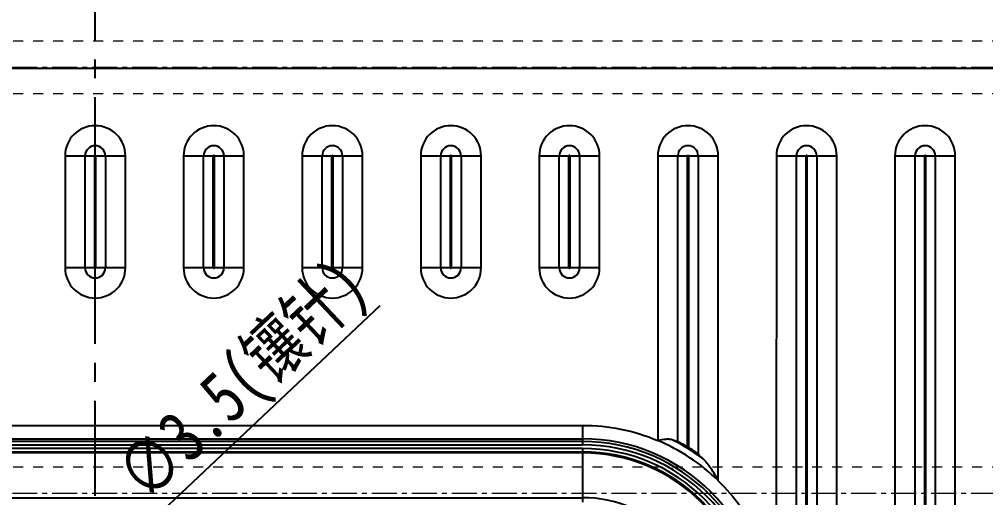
# Model space of a CAD drawing. Header units: millimetres. Extents: x -941 to 1421, y -11614 to -3210.
# Drawn here: x 152.6 to 300.1, y -6560.3 to -6487.3 of the extents above; entities that cross this region are included whole.
import ezdxf

# ---------------------------------------------------------------- set-up
doc = ezdxf.new("R2010")
doc.units = ezdxf.units.MM
doc.header["$LTSCALE"] = 16.335
doc.header["$PDMODE"] = 3
doc.header["$PDSIZE"] = 0.3125
doc.linetypes.add('CENTER', pattern=[0.6, 0.375, -0.075, 0.075, -0.075])
doc.linetypes.add('HIDDEN', pattern=[0.2, 0.1, -0.1])
doc.layers.get('0').update_dxf_attribs({"linetype": 'CONTINUOUS'})
doc.layers.get('Defpoints').update_dxf_attribs({"linetype": 'CONTINUOUS'})
doc.layers.add('cool', color=153, linetype='HIDDEN', lineweight=9)
doc.styles.get("Standard").update_dxf_attribs({"font": 'txt', "width": 0.8})
doc.dimstyles.new('ISO-25', dxfattribs={"dimtxt": 8, "dimasz": 6, "dimexe": 0, "dimexo": 0, "dimgap": 0, "dimtad": 1, "dimdsep": 46, "dimtxsty": 'Standard', "dimcen": 0, "dimclrd": 4, "dimclre": 4, "dimclrt": 6, "dimazin": 0, "dimtfac": 1, "dimtofl": 0, "dimtmove": 0, "dimatfit": 3, "dimfxl": 0, "dimarcsym": 0})

# ---------------------------------------------------------------- blocks, each defined once
blk = doc.blocks.new('*D618')
at = {"color": 4, "lineweight": -2}
blk.add_line((207.61, -6530.98), (169.82, -6566.61), dxfattribs=at)
at = {"color": 4}
blk.add_solid([(169.13, -6565.88), (170.51, -6567.33), (165.45, -6570.72)], dxfattribs=at)
at = {"layer": 'Defpoints', "color": 0}
for p in [(165.45, -6570.72), (162.91, -6573.12)]:
    blk.add_point(p, dxfattribs=at)
at = {"color": 6, "insert": (187.27, -6542.89), "char_height": 8, "attachment_point": 5, "rotation": 43.31}
blk.add_mtext('∅3.5(镶针)', dxfattribs=at)
blk = doc.blocks.new('147')
at = {"layer": 'cool', "ltscale": 0.932966}
for p, q in [((229.57, -3849.57), (-211.77, -3849.57)), ((229.57, -3857.57), (-211.77, -3857.57))]:
    blk.add_line(p, q, dxfattribs=at)
at = {"layer": 'cool', "color": 1, "linetype": 'CENTER', "ltscale": 0.621977}
blk.add_line((243.9, -3853.57), (-226.1, -3853.57), dxfattribs=at)
blk = doc.blocks.new('*D640')
at = {"color": 4, "lineweight": -2}
blk.add_line((369.34, -6559.62), (416.4, -6559.62), dxfattribs=at)
at = {"layer": 'Defpoints', "color": 0}
for p in [(369.34, -6559.62), (408.4, -6559.62), (164.18, -6601.62)]:
    blk.add_point(p, dxfattribs=at)
at = {"color": 6, "insert": (412.4, -6556.62), "char_height": 6, "attachment_point": 5}
blk.add_mtext('42', dxfattribs=at)
blk = doc.blocks.new('*D641')
at = {"color": 4, "lineweight": -2}
blk.add_line((376.63, -6494.62), (418.8, -6494.62), dxfattribs=at)
at = {"layer": 'Defpoints', "color": 0}
for p in [(376.63, -6494.62), (408.4, -6494.62), (164.18, -6601.62)]:
    blk.add_point(p, dxfattribs=at)
at = {"color": 6, "insert": (413.6, -6491.62), "char_height": 6, "attachment_point": 5}
blk.add_mtext('107', dxfattribs=at)
blk = doc.blocks.new('*D642')
at = {"color": 4, "lineweight": -2}
blk.add_line((377.98, -6441.62), (418.8, -6441.62), dxfattribs=at)
at = {"layer": 'Defpoints', "color": 0}
for p in [(377.98, -6441.62), (408.4, -6441.62), (164.18, -6601.62)]:
    blk.add_point(p, dxfattribs=at)
at = {"color": 6, "insert": (413.6, -6438.62), "char_height": 6, "attachment_point": 5}
blk.add_mtext('160', dxfattribs=at)
blk = doc.blocks.new('*D651')
at = {"color": 4, "lineweight": -2}
blk.add_line((164.18, -6424.67), (164.18, -6403.81), dxfattribs=at)
at = {"layer": 'Defpoints', "color": 0}
for p in [(164.18, -6406.21), (164.18, -6424.67), (164.18, -6601.62)]:
    blk.add_point(p, dxfattribs=at)
at = {"color": 6, "insert": (161.18, -6405.01), "char_height": 6, "attachment_point": 5, "rotation": 90}
blk.add_mtext('0', dxfattribs=at)
blk = doc.blocks.new('*D652')
at = {"color": 4, "lineweight": -2}
blk.add_line((369.18, -6437.81), (369.18, -6394.21), dxfattribs=at)
at = {"layer": 'Defpoints', "color": 0}
for p in [(369.18, -6406.21), (369.18, -6437.81), (164.18, -6601.62)]:
    blk.add_point(p, dxfattribs=at)
at = {"color": 6, "insert": (366.18, -6400.21), "char_height": 6, "attachment_point": 5, "rotation": 90}
blk.add_mtext('205', dxfattribs=at)
blk = doc.blocks.new('*D654')
at = {"color": 4, "lineweight": -2}
blk.add_line((-40.98, -6559.62), (-88.04, -6559.62), dxfattribs=at)
at = {"layer": 'Defpoints', "color": 0}
for p in [(-80.04, -6559.62), (-40.98, -6559.62), (164.18, -6601.62)]:
    blk.add_point(p, dxfattribs=at)
at = {"color": 6, "insert": (-84.04, -6556.62), "char_height": 6, "attachment_point": 5}
blk.add_mtext('42', dxfattribs=at)
blk = doc.blocks.new('*D655')
at = {"color": 4, "lineweight": -2}
blk.add_line((-48.27, -6494.62), (-90.44, -6494.62), dxfattribs=at)
at = {"layer": 'Defpoints', "color": 0}
for p in [(-80.04, -6494.62), (-48.27, -6494.62), (164.18, -6601.62)]:
    blk.add_point(p, dxfattribs=at)
at = {"color": 6, "insert": (-85.24, -6491.62), "char_height": 6, "attachment_point": 5}
blk.add_mtext('107', dxfattribs=at)
blk = doc.blocks.new('*D656')
at = {"color": 4, "lineweight": -2}
blk.add_line((-49.62, -6441.62), (-90.44, -6441.62), dxfattribs=at)
at = {"layer": 'Defpoints', "color": 0}
for p in [(-80.04, -6441.62), (-49.62, -6441.62), (164.18, -6601.62)]:
    blk.add_point(p, dxfattribs=at)
at = {"color": 6, "insert": (-85.24, -6438.62), "char_height": 6, "attachment_point": 5}
blk.add_mtext('160', dxfattribs=at)
blk = doc.blocks.new('*D661')
at = {"color": 4, "lineweight": -2}
blk.add_line((-40.82, -6437.81), (-40.82, -6394.21), dxfattribs=at)
at = {"layer": 'Defpoints', "color": 0}
for p in [(-40.82, -6406.21), (-40.82, -6437.81), (164.18, -6601.62)]:
    blk.add_point(p, dxfattribs=at)
at = {"color": 6, "insert": (-43.82, -6400.21), "char_height": 6, "attachment_point": 5, "rotation": 90}
blk.add_mtext('205', dxfattribs=at)

msp = doc.modelspace()

# ---------------------------------------------------------------- linework, layer by layer
at = {"color": 1, "linetype": 'CENTER', "ltscale": 2.363517}
msp.add_line((164.18, -6791.624), (164.18, -6411.623), dxfattribs=at)
at = {"color": 7, "linetype": 'Continuous'}
for p, q in [((-1.008, -6494.708), (329.368, -6494.708)), ((159.574, -6508.106), (159.574, -6525.191)), ((159.574, -6508.106), (164.113, -6508.106)), ((162.631, -6525.191), (162.631, -6508.106)), ((164.113, -6525.191), (164.113, -6508.106)), ((164.247, -6508.106), (164.247, -6525.191)), ((164.247, -6508.106), (168.786, -6508.106)), ((165.729, -6508.106), (165.729, -6525.191)), ((168.786, -6525.191), (168.786, -6508.106)), ((177.664, -6508.106), (177.664, -6525.191)), ((177.664, -6508.106), (182.203, -6508.106)), ((180.721, -6525.191), (180.721, -6508.106)), ((182.203, -6525.191), (182.203, -6508.106)), ((182.337, -6508.106), (182.337, -6525.191)), ((182.337, -6508.106), (186.876, -6508.106)), ((183.819, -6508.106), (183.819, -6525.191)), ((186.876, -6525.191), (186.876, -6508.106)), ((195.754, -6508.106), (195.754, -6525.191)), ((195.754, -6508.106), (200.293, -6508.106)), ((198.811, -6525.191), (198.811, -6508.106)), ((200.293, -6525.191), (200.293, -6508.106)), ((200.427, -6508.106), (200.427, -6525.191)), ((200.427, -6508.106), (204.966, -6508.106)), ((201.909, -6508.106), (201.909, -6525.191)), ((204.966, -6525.191), (204.966, -6508.106)), ((213.844, -6508.106), (213.844, -6525.191)), ((213.844, -6508.106), (218.383, -6508.106)), ((216.901, -6525.191), (216.901, -6508.106)), ((218.383, -6525.191), (218.383, -6508.106)), ((218.517, -6508.106), (218.517, -6525.191)), ((218.517, -6508.106), (223.056, -6508.106)), ((219.999, -6508.106), (219.999, -6525.191)), ((223.056, -6525.191), (223.056, -6508.106)), ((231.934, -6508.106), (231.934, -6525.191)), ((231.934, -6508.106), (236.473, -6508.106)), ((234.991, -6525.191), (234.991, -6508.106)), ((236.473, -6525.191), (236.473, -6508.106)), ((236.607, -6508.106), (236.607, -6525.191)), ((236.607, -6508.106), (241.146, -6508.106)), ((238.089, -6508.106), (238.089, -6525.191)), ((241.146, -6525.191), (241.146, -6508.106)), ((250.024, -6508.106), (250.024, -6551.585)), ((250.024, -6508.106), (254.563, -6508.106)), ((253.081, -6551.767), (253.081, -6508.106)), ((254.563, -6552.512), (254.563, -6508.106)), ((254.697, -6508.106), (254.697, -6552.594)), ((254.697, -6508.106), (259.236, -6508.106)), ((256.179, -6508.106), (256.179, -6553.666)), ((259.236, -6557.681), (259.236, -6508.106)), ((268.114, -6508.106), (268.093, -6575.864)), ((268.114, -6508.106), (272.653, -6508.106)), ((271.171, -6653.831), (271.171, -6508.106)), ((272.653, -6653.831), (272.653, -6508.106)), ((272.787, -6508.106), (272.787, -6653.831)), ((272.787, -6508.106), (277.326, -6508.106)), ((274.269, -6508.106), (274.269, -6653.831)), ((277.326, -6653.831), (277.326, -6508.106)), ((286.205, -6508.106), (286.207, -6653.917)), ((286.206, -6508.106), (290.743, -6508.106)), ((289.261, -6508.106), (289.261, -6649.515)), ((290.743, -6649.443), (290.743, -6508.106)), ((290.877, -6508.106), (290.877, -6649.443)), ((290.877, -6508.106), (295.414, -6508.106)), ((292.359, -6508.106), (292.359, -6649.515)), ((295.414, -6653.917), (295.414, -6508.094)), ((164.113, -6525.191), (159.574, -6525.191)), ((168.786, -6525.191), (164.247, -6525.191)), ((182.203, -6525.191), (177.664, -6525.191)), ((186.876, -6525.191), (182.337, -6525.191)), ((200.293, -6525.191), (195.754, -6525.191)), ((204.966, -6525.191), (200.427, -6525.191)), ((218.383, -6525.191), (213.844, -6525.191)), ((223.056, -6525.191), (218.517, -6525.191)), ((236.473, -6525.191), (231.934, -6525.191)), ((241.146, -6525.191), (236.607, -6525.191)), ((238.55, -6549.279), (89.81, -6549.279)), ((238.55, -6549.279), (238.55, -6552.198)), ((89.81, -6551.284), (238.55, -6551.284)), ((238.55, -6551.697), (89.81, -6551.697)), ((89.81, -6552.198), (238.55, -6552.198)), ((238.55, -6552.76), (89.81, -6552.76)), ((89.81, -6553.262), (238.55, -6553.262)), ((238.55, -6553.436), (89.81, -6553.436)), ((238.55, -6552.76), (238.55, -6560.936)), ((89.81, -6560.261), (238.55, -6560.261))]:
    msp.add_line(p, q, dxfattribs=at)
for centre, radius, start, end in [((164.18, -6508.106), 4.606, 0, 180), ((182.27, -6508.106), 4.606, 0, 180), ((200.36, -6508.106), 4.606, 0, 180), ((218.45, -6508.106), 4.606, 0, 180), ((236.54, -6508.106), 4.606, 0, 180), ((254.63, -6508.106), 4.606, 0, 180), ((272.72, -6508.106), 4.606, 0, 180), ((290.81, -6508.106), 4.606, 0.15217, 180), ((164.18, -6508.106), 1.549, 0.00138, 179.99862), ((182.27, -6508.106), 1.549, 0.00138, 179.99862), ((200.36, -6508.106), 1.549, 0.00138, 179.99862), ((218.45, -6508.106), 1.549, 0.00138, 179.99862), ((236.54, -6508.106), 1.549, 0.00138, 179.99862), ((254.63, -6508.106), 1.549, 0.00138, 179.99862), ((272.72, -6508.106), 1.549, 0.00138, 179.99862), ((290.81, -6508.106), 1.549, 0.00138, 179.99862), ((164.18, -6508.106), 0.0669, 0, 180), ((182.27, -6508.106), 0.0669, 0, 180), ((200.36, -6508.106), 0.0669, 0, 180), ((218.45, -6508.106), 0.0669, 0, 180), ((236.54, -6508.106), 0.0669, 0, 180), ((254.63, -6508.106), 0.0669, 0, 180), ((272.72, -6508.106), 0.0669, 0, 180), ((290.81, -6508.106), 0.0669, 360, 180), ((164.18, -6525.191), 4.606, 180, 360), ((164.18, -6525.191), 1.549, 180.00138, 359.99862), ((164.18, -6525.191), 0.0669, 180, 360), ((182.27, -6525.191), 4.606, 180, 360), ((182.27, -6525.191), 1.549, 180.00138, 359.99862), ((182.27, -6525.191), 0.0669, 180, 0), ((200.36, -6525.191), 4.606, 180, 360), ((200.36, -6525.191), 1.549, 180.00138, 359.99862), ((200.36, -6525.191), 0.0669, 180, 0), ((218.45, -6525.191), 4.606, 180, 360), ((218.45, -6525.191), 1.549, 180.00138, 359.99862), ((218.45, -6525.191), 0.0669, 180, 0), ((236.54, -6525.191), 4.606, 180, 360), ((236.54, -6525.191), 1.549, 180.00138, 359.99862), ((236.54, -6525.191), 0.0669, 180, 0), ((238.546, -6578.995), 29.716, 67.27926, 89.99256), ((238.55, -6578.958), 27.674, 0, 90), ((238.55, -6578.958), 27.261, 0, 90), ((238.55, -6578.958), 26.76, 0, 90), ((238.55, -6578.958), 29.714, 45.79982, 67.35017), ((238.55, -6578.958), 30.733, 53.23111, 63.39408), ((238.55, -6578.958), 30.916, 58.51471, 58.80522), ((238.55, -6578.958), 26.198, 0, 90), ((238.55, -6578.958), 25.696, 0, 90), ((238.55, -6578.958), 25.522, 0, 90), ((238.55, -6578.958), 18.698, 0, 90)]:
    msp.add_arc(centre, radius, start, end, dxfattribs=at)
for points, knots in [([(252.314, -6551.48), (252.158, -6551.416), (251.802, -6551.347), (251.03, -6551.356), (250.432, -6551.457), (250.024, -6551.53)], [0, 0, 0, 0, 0.2179623, 0.4622693, 1, 1, 1, 1]), ([(253.081, -6551.767), (253.031, -6551.752), (252.771, -6551.666), (252.518, -6551.563), (252.314, -6551.48)], [0, 0, 0, 0, 0.1924983, 1, 1, 1, 1]), ([(254.563, -6552.512), (254.284, -6552.343), (253.882, -6552.117), (253.382, -6551.88), (253.171, -6551.794), (253.081, -6551.767)], [0, 0, 0, 0, 0.5896151, 0.8310253, 1, 1, 1, 1]), ([(256.179, -6553.666), (256.097, -6553.587), (255.896, -6553.419), (255.409, -6553.05), (254.994, -6552.776), (254.697, -6552.594)], [0, 0, 0, 0, 0.1865, 0.4292711, 1, 1, 1, 1]), ([(256.946, -6554.34), (256.871, -6554.276), (256.612, -6554.054), (256.354, -6553.832), (256.179, -6553.666)], [0, 0, 0, 0, 0.29058, 1, 1, 1, 1]), ([(259.236, -6557.603), (259.064, -6557.303), (258.713, -6556.71), (258.164, -6555.845), (257.682, -6555.159), (257.275, -6554.659), (257.06, -6554.436), (256.946, -6554.34)], [0, 0, 0, 0, 0.2596297, 0.5171151, 0.7680637, 0.8884285, 1, 1, 1, 1]), ([(259.236, -6557.681), (260.47, -6558.876), (262.729, -6561.489), (264.944, -6565.194), (266.31, -6568.351), (267.119, -6570.802), (267.734, -6573.309), (268.002, -6575.01), (268.093, -6575.864)], [0, 0, 0, 0, 0.2498794, 0.4997711, 0.6248114, 0.749854, 0.8749749, 1, 1, 1, 1])]:
    msp.add_open_spline(points, degree=3, knots=knots, dxfattribs=at)

# ---------------------------------------------------------------- block references
for p in [(155.284, -2641.058), (155.284, -2706.058)]:
    msp.add_blockref('147', p)

# ---------------------------------------------------------------- dimensions: what is measured, and where the dimension line sits
for feature_location, offset, dtype, origin, picture, middle in [((-40.82, -6437.807), (0, 31.6), 1, (164.18, -6601.624), '*D661', (-43.82, -6400.207)), ((369.18, -6437.807), (0, 31.6), 1, (164.18, -6601.624), '*D652', (366.18, -6400.207)), ((164.180162433, -6424.670089239), (0, 18.463190156), 1, (164.180162433, -6601.62356913), '*D651', (161.180162433, -6405.006899084)), ((-49.62, -6441.623), (-30.42, 0), 0, (164.18, -6601.624), '*D656', (-85.24, -6438.623)), ((377.98, -6441.623), (30.42, 0), 0, (164.18, -6601.624), '*D642', (413.6, -6438.623)), ((-48.271, -6494.623), (-31.769, 0), 0, (164.18, -6601.624), '*D655', (-85.24, -6491.623)), ((376.631, -6494.623), (31.769, 0), 0, (164.18, -6601.624), '*D641', (413.6, -6491.623)), ((-40.982, -6559.623), (-39.058, 0), 0, (164.18, -6601.624), '*D654', (-84.04, -6556.623)), ((369.342, -6559.623), (39.058, 0), 0, (164.18, -6601.624), '*D640', (412.4, -6556.623))]:
    dim = msp.add_ordinate_dim(feature_location=feature_location, offset=offset, dtype=dtype, origin=origin, dimstyle='ISO-25', override={"dimtxt": 6, "dimfxl": 1.25})
    dim.commit()
    dim.dimension.update_dxf_attribs({"geometry": picture, "text_midpoint": middle})
dim = msp.add_diameter_dim_2p(p1=(162.907, -6573.124), p2=(165.454, -6570.723), text='<>(镶针)', dimstyle='ISO-25', override={"dimfxl": 1.25})
dim.commit()
dim.dimension.update_dxf_attribs({"geometry": '*D618', "text_midpoint": (187.271, -6542.888)})

doc.saveas('drawing.dxf')
